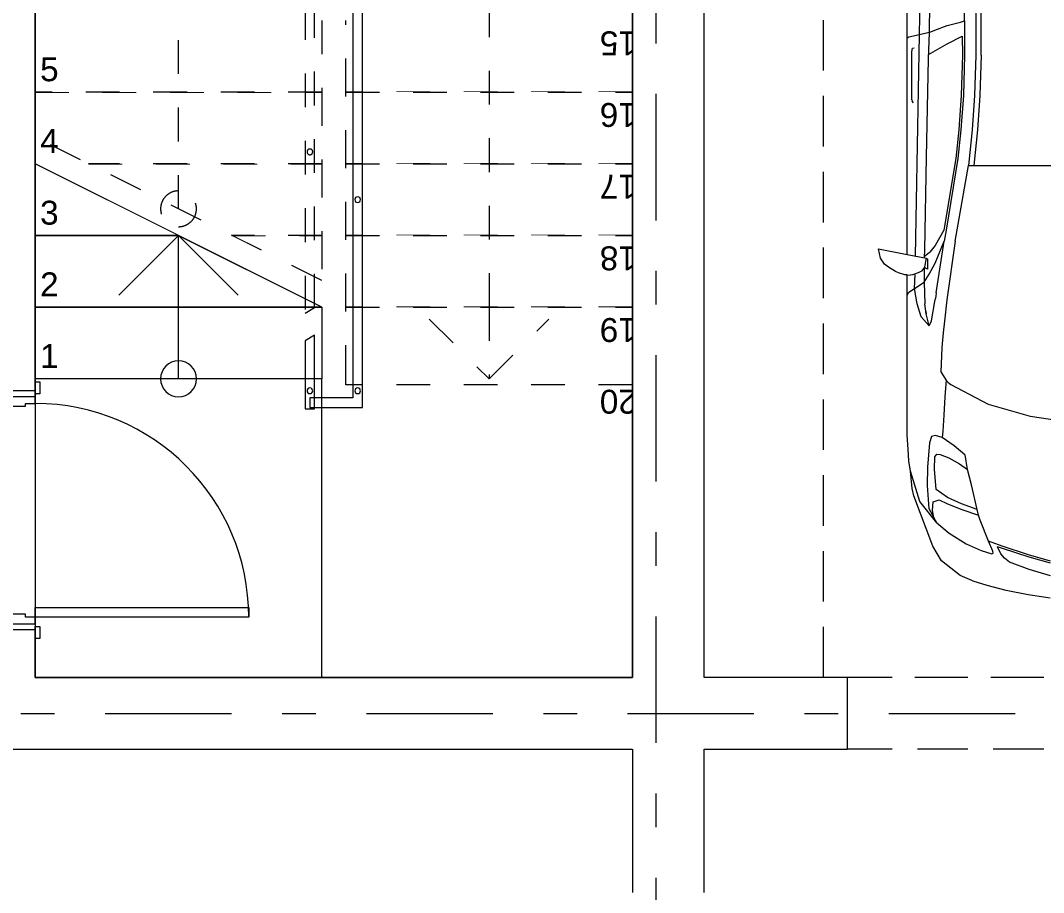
# Model space of a CAD drawing. Header units: millimetres. Extents: x 18162 to 3540582, y 72188 to 247925.
# Drawn here: x 35212 to 39495, y 90396 to 94046 of the extents above; entities that cross this region are included whole.
import ezdxf
from ezdxf.enums import TextEntityAlignment as Align

# ---------------------------------------------------------------- set-up
doc = ezdxf.new("R2010")
doc.units = ezdxf.units.MM
doc.header["$MEASUREMENT"] = 0
doc.set_wipeout_variables(frame=1)
for name, pattern in [('Double Dashed', [1093.611073, 529.166651, -211.666656, 141.111112, -211.666656]), ('Hidden Line', [317.5, 211.666667, -105.833333]), ('Small Dashed', [282.222222, 141.111111, -141.111111]), ('Wipeout_Contour', [1000, 0, -1000])]:
    doc.linetypes.add(name, pattern=pattern)
for name, color, linetype in [('Archicad Doors', 7, 'Continuous'), ('Interior - Equipment', 7, 'Continuous'), ('Interior - Furniture', 7, 'Continuous'), ('Interior - Stair & Railing', 7, 'Continuous'), ('Structural - Bearing', 7, 'Continuous'), ('Structural - Grid', 7, 'Continuous'), ('Structural - Stair & Railing', 7, 'Continuous')]:
    doc.layers.add(name, color=color, linetype=linetype)
doc.styles.add('GENERATED_STYLE_1', font='arial.ttf')
doc.styles.add('GENERATED_STYLE_3', font='', dxfattribs={"width": 0.8})
doc.styles.get('GENERATED_STYLE_3').set_extended_font_data('ISOCPEUR MON')

# ---------------------------------------------------------------- blocks, each defined once
blk = doc.blocks.new('Rectangular Door Opening 27[4]_3')
at = {"layer": 'Archicad Doors', "color": 7, "linetype": 'Hidden Line', "lineweight": 13}
for p, q in [((43623.5, 91295.7), (38673.5, 91295.7)), ((38673.5, 91295.7), (38673.5, 90995.7)), ((43623.5, 90995.7), (38673.5, 90995.7))]:
    blk.add_line(p, q, dxfattribs=at)
blk = doc.blocks.new('Door 27[10]_3')
at = {"layer": 'Archicad Doors', "color": 7, "linetype": 'Continuous', "lineweight": 13}
for p, q in [((34954.5, 92482.7), (34954.5, 92532.7)), ((34954.5, 92532.7), (34973.5, 92532.7)), ((34973.5, 92532.7), (34973.5, 92482.7)), ((34973.5, 92495.7), (34973.5, 92532.7)), ((34973.5, 92495.7), (34973.5, 92532.7)), ((35273.5, 92482.7), (35273.5, 92532.7)), ((35273.5, 92532.7), (35292.5, 92532.7)), ((35273.5, 92495.7), (35273.5, 92532.7)), ((35273.5, 92495.7), (35273.5, 92532.7)), ((35292.5, 92532.7), (35292.5, 92482.7)), ((34973.5, 92482.7), (34954.5, 92482.7)), ((34973.5, 92470.7), (34973.5, 92495.7)), ((34973.5, 92495.7), (35158.5, 92495.7)), ((35158.5, 92495.7), (34973.5, 92495.7)), ((35158.5, 92495.7), (34973.5, 92495.7)), ((35158.5, 92495.7), (35158.5, 92470.7)), ((35158.5, 92470.7), (35158.5, 92495.7)), ((35273.5, 92495.7), (35158.5, 92495.7)), ((35273.5, 92495.7), (35158.5, 92495.7)), ((35273.5, 92495.7), (35158.5, 92495.7)), ((35273.5, 92470.7), (35273.5, 92495.7)), ((35292.5, 92482.7), (35273.5, 92482.7)), ((35158.5, 92470.7), (34973.5, 92470.7)), ((35273.5, 92470.7), (35158.5, 92470.7)), ((35158.5, 92470.7), (35158.5, 92430.7)), ((35233.5, 92430.7), (35233.5, 92442.7)), ((35233.5, 92442.7), (35273.5, 92442.7)), ((35273.5, 92442.7), (35273.5, 92470.7)), ((35158.5, 92430.7), (35233.5, 92430.7)), ((35273.5, 91548.7), (35273.5, 91588.7)), ((35273.5, 91588.7), (36167.5, 91588.7)), ((36167.5, 91588.7), (36167.5, 91548.7)), ((35233.5, 91560.7), (35158.5, 91560.7)), ((35158.5, 91560.7), (35158.5, 91520.7)), ((35233.5, 91548.7), (35233.5, 91560.7)), ((35273.5, 91548.7), (35233.5, 91548.7)), ((35273.5, 91520.7), (35273.5, 91548.7)), ((36167.5, 91548.7), (35273.5, 91548.7)), ((34954.5, 91458.7), (34954.5, 91508.7)), ((34954.5, 91508.7), (34973.5, 91508.7)), ((34973.5, 91495.7), (34973.5, 91520.7)), ((34973.5, 91520.7), (35158.5, 91520.7)), ((34973.5, 91508.7), (34973.5, 91458.7)), ((35158.5, 91495.7), (34973.5, 91495.7)), ((35158.5, 91495.7), (34973.5, 91495.7)), ((35158.5, 91495.7), (34973.5, 91495.7)), ((34973.5, 91495.7), (34973.5, 91458.7)), ((34973.5, 91495.7), (34973.5, 91458.7)), ((35158.5, 91520.7), (35158.5, 91495.7)), ((35158.5, 91520.7), (35158.5, 91495.7)), ((35158.5, 91520.7), (35273.5, 91520.7)), ((35273.5, 91495.7), (35158.5, 91495.7)), ((35273.5, 91495.7), (35158.5, 91495.7)), ((35273.5, 91495.7), (35158.5, 91495.7)), ((35273.5, 91520.7), (35273.5, 91495.7)), ((35273.5, 91458.7), (35273.5, 91508.7)), ((35273.5, 91508.7), (35292.5, 91508.7)), ((35273.5, 91495.7), (35273.5, 91458.7)), ((35273.5, 91495.7), (35273.5, 91458.7)), ((35292.5, 91508.7), (35292.5, 91458.7)), ((34973.5, 91458.7), (34954.5, 91458.7)), ((35292.5, 91458.7), (35273.5, 91458.7))]:
    blk.add_line(p, q, dxfattribs=at)
blk.add_arc((35273.5, 91548.7), 894, 0, 90, dxfattribs=at)
blk = doc.blocks.new('Hybrid Car 27[4]_3', base_point=(39789.6, 92471.7))
at = {"layer": 'Interior - Furniture', "color": 7, "linetype": 'Continuous', "lineweight": 5}
for p, q in [((38924.7, 93971.8), (38924.6, 95011.8)), ((38975.4, 93985.6), (38995.3, 94970.8)), ((39233.5, 93900.5), (39233.5, 94961.5)), ((39211, 94702.7), (39211, 93900.5)), ((39017.5, 94115.6), (39016.4, 93995.9)), ((39164.5, 94043.9), (39164.5, 94101.7)), ((39039.3, 94005.5), (39091.6, 94025.3)), ((39091.6, 94025.3), (39147, 94039.2)), ((39147, 94039.2), (39164.6, 94043.9)), ((39164.6, 94043.9), (39164.3, 93900.5)), ((39164.6, 94043.9), (39164.6, 94043.9)), ((39164.6, 94043.9), (39164.6, 94043.9)), ((38975.6, 93985.6), (38931.8, 93976.3)), ((38958.5, 93059.2), (38975.4, 93985.6)), ((39016.4, 93995.9), (38975.6, 93985.6)), ((39016.4, 93995.9), (39012.4, 93884.4)), ((39016.4, 93995.9), (39039.3, 94005.5)), ((39091.6, 93948.3), (39155.1, 93980.4)), ((39155.1, 93980.4), (39155.4, 93900.5)), ((38924.6, 93065.8), (38924.7, 93971.8)), ((38931.8, 93976.3), (38924.7, 93971.8)), ((39013, 93902.9), (39091.6, 93948.3)), ((38944.3, 93911), (38945.1, 93924.1)), ((38944.3, 93713.2), (38944.3, 93911)), ((38945.1, 93924.1), (38946.2, 93929.3)), ((38946.2, 93929.3), (38953.1, 93931.1)), ((39155.4, 93900.5), (39150.8, 93731.8)), ((39164.3, 93900.5), (39159.7, 93731.8)), ((39211, 93900.5), (39206.4, 93731.8)), ((39233.5, 93900.5), (39228.9, 93731.8)), ((39012.4, 93884.4), (39004.2, 93473.3)), ((39150.8, 93731.8), (39140.5, 93587.4)), ((39159.7, 93731.8), (39149.4, 93587.3)), ((39150.9, 93731.9), (39150.9, 93731.8)), ((39159.8, 93731.9), (39159.8, 93731.8)), ((39206.4, 93731.8), (39196.1, 93587.4)), ((39228.9, 93731.8), (39218.6, 93587.4)), ((38944.3, 93713.2), (38945.7, 93708.6)), ((38951.1, 93700.8), (38945.7, 93708.6)), ((39140.5, 93587.3), (39127.8, 93467.7)), ((39149.4, 93587.3), (39136.7, 93467.7)), ((39140.5, 93587.4), (39140.5, 93587.3)), ((39196.1, 93587.3), (39180.5, 93438.8)), ((39218.6, 93587.3), (39203, 93438.8)), ((39004.2, 93473.3), (38996.3, 93085.4)), ((39127.8, 93467.7), (39077, 93168.6)), ((39136.7, 93467.7), (39087.6, 93168.3)), ((39137.1, 93193.7), (39180.5, 93438.8)), ((39180.5, 93438.8), (39265.2, 93439)), ((39180.5, 93438.8), (39180.5, 93438.8)), ((39180.5, 93438.8), (39180.5, 93438.8)), ((39265.2, 93439), (39437.4, 93439)), ((39265.2, 93439), (39265.2, 93439)), ((39437.4, 93439), (39556.7, 93439)), ((39077, 93168.6), (39041, 93104)), ((39087.6, 93168.3), (39078.9, 93121.6)), ((39124.7, 93122.2), (39137.1, 93193.3)), ((39137.1, 93193.7), (39137.1, 93193.3)), ((39042, 93030.1), (39078.9, 93121.6)), ((39045.5, 92905.2), (39079, 93121.8)), ((39124.7, 93122.2), (39089.8, 92876.4)), ((38811.9, 93050.2), (38803.9, 93089.3)), ((38803.9, 93089.3), (38924.6, 93065.8)), ((38996.3, 93085.4), (38996, 93051.9)), ((39041, 93104), (39018.7, 93075.9)), ((38829.2, 93026.3), (38811.9, 93050.2)), ((38924.6, 93065.8), (39004.9, 93050.1)), ((39016.2, 93072.7), (38996.1, 93058.3)), ((38997.6, 93014.1), (39004.9, 93050.1)), ((39009.2, 93048.2), (39004.1, 93046.5)), ((39009.2, 93048.2), (39009.2, 93004.7)), ((39018.7, 93075.9), (39016.2, 93072.7)), ((38846.2, 93012.8), (38829.2, 93026.3)), ((38875.7, 92994.5), (38846.2, 93012.8)), ((38887.2, 92989.2), (38875.7, 92994.5)), ((38984.7, 92996), (38969.6, 92988.8)), ((38997.6, 93014.1), (38984.7, 92996)), ((39001.3, 93008.8), (38993.2, 93007.8)), ((38995.6, 93008.1), (38994.7, 92950.5)), ((39009.2, 93004.7), (39001.3, 93008.8)), ((39016.5, 92983.5), (39042, 93030.1)), ((38914.2, 92981.1), (38887.2, 92989.2)), ((38924.6, 92980.4), (38914.2, 92981.1)), ((38924.6, 92980.4), (38937, 92979.5)), ((38924.6, 92896.3), (38924.6, 92980.4)), ((38946.5, 92980.7), (38937, 92979.5)), ((38969.6, 92988.8), (38946.5, 92980.7)), ((38954.8, 92924.5), (38957.2, 92983.7)), ((38954.8, 92924.5), (38994.7, 92950.5)), ((38957.2, 92983.7), (38957.2, 92984.5)), ((38994.7, 92950.5), (39016.5, 92983.5)), ((38994.7, 92950.5), (38997.8, 92859.3)), ((38924.6, 92896.3), (38931.6, 92908.2)), ((38931.6, 92908.2), (38954.8, 92924.5)), ((38965.8, 92860.2), (38954.8, 92924.5)), ((38924.6, 92791.2), (38924.6, 92896.3)), ((39026.5, 92788.9), (39041, 92877.2)), ((39043.5, 92892.2), (39041, 92877.2)), ((39045.5, 92905.2), (39043.5, 92892.2)), ((39043.5, 92892.2), (39043.5, 92892.2)), ((39089.8, 92876.4), (39080.6, 92787.5)), ((38982.8, 92805), (38965.8, 92860.2)), ((39004.3, 92817.5), (38997.8, 92859.3)), ((39002.9, 92827), (39004.3, 92817.5)), ((38924.6, 92311.1), (38924.6, 92791.2)), ((39015.9, 92767.6), (38982.8, 92805)), ((39015.9, 92767.6), (39004.3, 92817.5)), ((39015.9, 92767.6), (39026.5, 92788.9)), ((39080.6, 92787.5), (39075.4, 92737.7)), ((39019.3, 92774.5), (39019.3, 92774.5)), ((39075.4, 92737.7), (39069.7, 92676.2)), ((39069.7, 92676.2), (39065, 92574.7)), ((39065, 92574.7), (39089.2, 92537.8)), ((39087, 92541.1), (39082.4, 92470.8)), ((39089.2, 92537.8), (39094.3, 92531.9)), ((39094.3, 92531.9), (39100.8, 92526.4)), ((39100.8, 92526.4), (39106.6, 92522)), ((39106.4, 92522.2), (39106.6, 92522)), ((39106.6, 92522), (39263.6, 92439.7)), ((39106.6, 92522), (39262.9, 92440.1)), ((39082.4, 92470.8), (39077.3, 92394)), ((39263.6, 92439.7), (39438.7, 92389.9)), ((39077.3, 92394), (39073.6, 92327.3)), ((39077.3, 92394), (39077.3, 92394)), ((39438.7, 92389.9), (39561.9, 92370.8)), ((38928.6, 92250.3), (38924.6, 92311.1)), ((39043.2, 92309.1), (39026.4, 92303.7)), ((39070.8, 92300.4), (39043.2, 92309.1)), ((39073.6, 92327.3), (39070.8, 92300.4)), ((39017.8, 92278.2), (39009.9, 92175.4)), ((39026.4, 92303.7), (39017.8, 92278.2)), ((39120.7, 92265.6), (39070.8, 92300.4)), ((39166.2, 92227.6), (39120.7, 92265.6)), ((38931.1, 92202.5), (38928.6, 92250.3)), ((39039.4, 92219.9), (39048.8, 92230.9)), ((39048.8, 92230.9), (39062.5, 92229.3)), ((39062.5, 92229.3), (39098.2, 92214.9)), ((39166.3, 92227.5), (39166.2, 92227.6)), ((39176.1, 92166.8), (39166.4, 92227.4)), ((38938.1, 92158.9), (38931.1, 92202.5)), ((39038.6, 92167.5), (39039.4, 92219.9)), ((39098.2, 92214.9), (39143.6, 92190.3)), ((39143.6, 92190.3), (39176.2, 92166.8)), ((38977.7, 92032), (38938.1, 92159)), ((38945.4, 92087.1), (38938.1, 92158.9)), ((39009.9, 92175.4), (39007.7, 92098.6)), ((39045.9, 92083.1), (39038.6, 92167.5)), ((39193.3, 92102), (39176.1, 92166.8)), ((39007.7, 92098.6), (39012, 92040.3)), ((39007.7, 92098.6), (39007.7, 92098.6)), ((39193.3, 92102), (39193.3, 92102)), ((39217, 91998.3), (39193.3, 92102)), ((39193.3, 92102), (39193.3, 92102)), ((38951.7, 92056.1), (38945.4, 92087.1)), ((39031.4, 91845.5), (38951.7, 92056.1)), ((39092.6, 92048.4), (39045.9, 92083.1)), ((39047.8, 91943.2), (38977.7, 92032)), ((39012, 92040.3), (39014.8, 92002.6)), ((39030.9, 91995.3), (39033.7, 92031.3)), ((39033.7, 92031.3), (39057.5, 92038.9)), ((39057.5, 92038.9), (39093.1, 92022.3)), ((39152.2, 92023), (39092.6, 92048.4)), ((39093.1, 92022.3), (39152.7, 91998.7)), ((39217, 91998.3), (39152.2, 92023)), ((39014.8, 92002.6), (39035.8, 91965.3)), ((39035.8, 91965.3), (39030.9, 91995.3)), ((39047.8, 91943.2), (39035.8, 91965.3)), ((39152.7, 91998.7), (39223.2, 91975.5)), ((39223.2, 91975.5), (39217, 91998.4)), ((39229.4, 91954.1), (39223.2, 91975.5)), ((39047.8, 91943.2), (39099.9, 91899.2)), ((39050.1, 91941.3), (39053.5, 91938.4)), ((39229.4, 91954.1), (39229.4, 91954.1)), ((39265, 91866.6), (39229.4, 91954.1)), ((39099.9, 91899.2), (39099.9, 91899.1)), ((39099.9, 91899.1), (39170.6, 91855.4)), ((39068.3, 91784), (39031.4, 91845.5)), ((39170.6, 91855.4), (39233.6, 91827.6)), ((39282.9, 91824), (39265, 91866.6)), ((39321.9, 91845.3), (39265, 91866.6)), ((39316.3, 91813), (39302.8, 91843.1)), ((39323.6, 91835), (39302.8, 91843.1)), ((39432.8, 91809), (39321.9, 91845.3)), ((39233.6, 91827.6), (39278.9, 91812.7)), ((39278.9, 91812.7), (39283.9, 91816.1)), ((39283.9, 91816.1), (39282.9, 91824)), ((39282.9, 91824), (39282.9, 91824)), ((39283.9, 91816.1), (39283.9, 91816.1)), ((39331.4, 91794.5), (39316.3, 91813)), ((39435.1, 91798.9), (39323.6, 91835)), ((39352.7, 91778.5), (39331.4, 91794.5)), ((39524.3, 91782.9), (39432.8, 91809)), ((39524.5, 91773.7), (39435.1, 91798.9)), ((39146.5, 91722.2), (39068.3, 91784)), ((39435.3, 91748.4), (39352.7, 91778.5)), ((39194.4, 91701.4), (39146.5, 91722.2)), ((39524.6, 91720.7), (39435.3, 91748.4)), ((39200.8, 91698.6), (39194.4, 91701.4)), ((39259, 91680.7), (39200.8, 91698.6)), ((39339.1, 91659.6), (39259, 91680.7)), ((39430.2, 91642.3), (39339.1, 91659.6)), ((39523.1, 91627.3), (39430.2, 91642.3))]:
    blk.add_line(p, q, dxfattribs=at)
blk = doc.blocks.new('Standard grid marker[19]_3', base_point=(18162.3, 91145.7))
at = {"layer": 'Structural - Grid', "color": 13, "linetype": 'Double Dashed', "lineweight": 13}
blk.add_line((19162.3, 91145.7), (53724.4, 91145.7), dxfattribs=at)
at = {"layer": 'Structural - Grid', "color": 13, "lineweight": 13, "style": 'GENERATED_STYLE_3'}
blk.add_attdef('AC_MarkerText_1', text='', height=250, rotation=180, dxfattribs=at).set_placement((55024.4, 91020.7), align=Align.TOP_CENTER)
blk = doc.blocks.new('Standard grid marker[22]_3', base_point=(37873.5, 72524.1))
at = {"layer": 'Structural - Grid', "color": 13, "linetype": 'Double Dashed', "lineweight": 13}
blk.add_line((37873.5, 73524.1), (37873.5, 100185.5), dxfattribs=at)
at = {"layer": 'Structural - Grid', "color": 13, "lineweight": 13, "style": 'GENERATED_STYLE_3'}
blk.add_attdef('AC_MarkerText_1', text='', height=250, rotation=180, dxfattribs=at).set_placement((37873.5, 101360.5), align=Align.TOP_CENTER)

msp = doc.modelspace()

# ---------------------------------------------------------------- linework, layer by layer
at = {"layer": 'Interior - Stair & Railing', "color": 7, "linetype": 'Continuous', "lineweight": 13}
for p, q in [((36603.5, 92465.7), (36423.5, 92465.7)), ((36423.5, 92465.7), (36423.5, 92425.7)), ((36403.5, 92420.7), (36443.5, 92420.7)), ((36423.5, 92425.7), (36643.5, 92425.7))]:
    msp.add_line(p, q, dxfattribs=at)
at = {"layer": 'Interior - Stair & Railing', "color": 7, "linetype": 'Continuous', "lineweight": 13, "flags": 128}
msp.add_lwpolyline([(36435.5, 92495.7, 1), (36411.5, 92495.7, 1)], format="xyb", close=True, dxfattribs=at)
at = {"layer": 'Structural - Bearing', "color": 7, "linetype": 'Continuous', "lineweight": 13, "flags": 128}
msp.add_lwpolyline([(36473.5, 91295.7), (36473.5, 92545.7), (33573.5, 92545.7), (33573.5, 91295.7)], close=True, dxfattribs=at)

# ---------------------------------------------------------------- block references
at = {"layer": 'Interior - Furniture', "color": 7, "linetype": 'Continuous', "lineweight": 5}
msp.add_blockref('Hybrid Car 27[4]_3', (39789.6, 92471.7), dxfattribs=at)

# ---------------------------------------------------------------- wipeouts: each hides what was drawn before it
at = {"color": 254, "linetype": 'Wipeout_Contour', "lineweight": 0, "ltscale": 395578.476815}
msp.add_wipeout([(38673.5, 91295.7), (38073.7, 91295.7), (38073.7, 90995.7), (38673.5, 90995.7)], dxfattribs=at).dxf.layer = 'Structural - Bearing'
at = {"color": 254, "linetype": 'Wipeout_Contour', "lineweight": 0, "ltscale": 403952.064942}
msp.add_wipeout([(37773.5, 94045.7), (36573.5, 94045.7), (36573.5, 93745.7), (37773.5, 93745.7)], dxfattribs=at).dxf.layer = 'Structural - Stair & Railing'

# ---------------------------------------------------------------- next in the draw order: linework, layer by layer
at = {"layer": 'Interior - Equipment', "color": 7, "linetype": 'Hidden Line', "lineweight": 5}
msp.add_lwpolyline([(38573.5, 96295.7), (41073.5, 96295.7), (41073.5, 91295.7), (38573.5, 91295.7)], close=True, dxfattribs=at)
at = {"layer": 'Structural - Bearing', "color": 7, "linetype": 'Continuous', "lineweight": 20}
msp.add_line((38673.5, 91295.7), (38673.5, 90995.7), dxfattribs=at)
at = {"layer": 'Structural - Bearing', "color": 7, "linetype": 'Continuous', "lineweight": 20, "flags": 128}
for points in [[(38673.5, 91295.7), (38073.7, 91295.7)], [(38073.7, 90995.7), (38673.5, 90995.7)]]:
    msp.add_lwpolyline(points, dxfattribs=at)
at = {"layer": 'Structural - Stair & Railing', "color": 7, "linetype": 'Small Dashed', "lineweight": 13}
for p, q in [((36573.5, 93745.7), (36573.5, 94045.7)), ((37773.5, 94045.7), (37773.5, 93745.7)), ((37773.5, 93745.7), (36573.5, 93745.7))]:
    msp.add_line(p, q, dxfattribs=at)

# ---------------------------------------------------------------- next in the draw order: block references
at = {"layer": 'Archicad Doors', "color": 7, "linetype": 'Hidden Line', "lineweight": 13}
msp.add_blockref('Rectangular Door Opening 27[4]_3', (0, 0), dxfattribs=at)

# ---------------------------------------------------------------- next in the draw order: texts
at = {"layer": 'Structural - Stair & Railing', "color": 161, "lineweight": 13, "insert": (37637.2, 93950.8), "char_height": 100, "attachment_point": 6, "rotation": 180, "style": 'GENERATED_STYLE_1'}
msp.add_mtext('\\A1;{\\pqr;\\fArial|b0|i0|c0|p0;\\W1.000000;15}', dxfattribs=at)

# ---------------------------------------------------------------- next in the draw order: wipeouts: each hides what was drawn before it
at = {"color": 254, "linetype": 'Wipeout_Contour', "lineweight": 0, "ltscale": 391009.890523}
msp.add_wipeout([(37773.7, 91295.7), (32723.5, 91295.7), (32723.5, 90995.7), (37773.7, 90995.7)], dxfattribs=at).dxf.layer = 'Structural - Bearing'
at = {"color": 254, "linetype": 'Wipeout_Contour', "lineweight": 0, "ltscale": 397586.931863}
msp.add_wipeout([(35273.5, 92545.7), (36473.5, 92545.7), (36473.5, 92845.7), (35273.5, 92845.7)], dxfattribs=at).dxf.layer = 'Structural - Stair & Railing'

# ---------------------------------------------------------------- next in the draw order: linework, layer by layer
at = {"layer": 'Interior - Stair & Railing', "color": 7, "linetype": 'Continuous', "lineweight": 13}
for p, q in [((36443.5, 92728.4), (36403.5, 92705.3)), ((36403.5, 92705.3), (36403.5, 92556.2)), ((36443.5, 92556.2), (36443.5, 92728.4)), ((36403.5, 92556.2), (36403.5, 92420.7)), ((36443.5, 92420.7), (36443.5, 92556.2))]:
    msp.add_line(p, q, dxfattribs=at)
at = {"layer": 'Structural - Bearing', "color": 7, "linetype": 'Continuous', "lineweight": 20, "flags": 128}
for points in [[(37773.7, 91295.7), (35273.5, 91295.7)], [(32723.5, 90995.7), (37773.7, 90995.7)]]:
    msp.add_lwpolyline(points, dxfattribs=at)
at = {"layer": 'Structural - Stair & Railing', "color": 7, "linetype": 'Continuous', "lineweight": 13}
for p, q in [((35273.5, 92545.7), (35273.5, 92845.7)), ((35273.5, 92845.7), (36473.5, 92845.7)), ((36473.5, 92845.7), (36473.5, 92545.7)), ((36473.5, 92545.7), (35273.5, 92545.7))]:
    msp.add_line(p, q, dxfattribs=at)
for start, end in [(90, 270), (270, 90)]:
    msp.add_arc((35873.5, 92545.7), 75, start, end, dxfattribs=at)

# ---------------------------------------------------------------- next in the draw order: texts
at = {"layer": 'Structural - Stair & Railing', "color": 161, "lineweight": 13, "insert": (35371.6, 92641.4), "char_height": 100, "attachment_point": 6, "style": 'GENERATED_STYLE_1'}
msp.add_mtext('\\A1;{\\pqr;\\fArial|b0|i0|c0|p0;\\W1.000000;1}', dxfattribs=at)

# ---------------------------------------------------------------- next in the draw order: wipeouts: each hides what was drawn before it
at = {"color": 254, "linetype": 'Wipeout_Contour', "lineweight": 0, "ltscale": 402836.57758}
msp.add_wipeout([(37773.5, 93445.7), (37773.5, 93745.7), (36573.5, 93745.7), (36573.5, 93445.7)], dxfattribs=at).dxf.layer = 'Structural - Stair & Railing'

# ---------------------------------------------------------------- next in the draw order: linework, layer by layer
at = {"layer": 'Structural - Stair & Railing', "color": 7, "linetype": 'Small Dashed', "lineweight": 13}
for p, q in [((36573.5, 93445.7), (36573.5, 93745.7)), ((36573.5, 93745.7), (37773.5, 93745.7)), ((37773.5, 93745.7), (37773.5, 93445.7)), ((37773.5, 93445.7), (36573.5, 93445.7))]:
    msp.add_line(p, q, dxfattribs=at)

# ---------------------------------------------------------------- next in the draw order: texts
at = {"layer": 'Structural - Stair & Railing', "color": 161, "lineweight": 13, "insert": (37637.2, 93650.8), "char_height": 100, "attachment_point": 6, "rotation": 180, "style": 'GENERATED_STYLE_1'}
msp.add_mtext('\\A1;{\\pqr;\\fArial|b0|i0|c0|p0;\\W1.000000;16}', dxfattribs=at)

# ---------------------------------------------------------------- next in the draw order: wipeouts: each hides what was drawn before it
at = {"color": 254, "linetype": 'Wipeout_Contour', "lineweight": 0, "ltscale": 391649.824639}
msp.add_wipeout([(34973.5, 91295.7), (35273.5, 91295.7), (35273.5, 91495.7), (34973.5, 91495.7)], dxfattribs=at).dxf.layer = 'Structural - Bearing'
at = {"color": 254, "linetype": 'Wipeout_Contour', "lineweight": 0, "ltscale": 398489.245593}
msp.add_wipeout([(36473.5, 92845.7), (35873.5, 93145.7), (35273.5, 93145.7), (35273.5, 92845.7)], dxfattribs=at).dxf.layer = 'Structural - Stair & Railing'

# ---------------------------------------------------------------- next in the draw order: linework, layer by layer
at = {"layer": 'Interior - Stair & Railing', "color": 7, "linetype": 'Small Dashed', "lineweight": 13}
msp.add_line((36403.5, 92820.7), (36443.5, 92843.8), dxfattribs=at)
at = {"layer": 'Structural - Bearing', "color": 7, "linetype": 'Continuous', "lineweight": 20}
for q in [(35158.5, 91495.7), (35273.5, 91458.7)]:
    msp.add_line((35273.5, 91495.7), q, dxfattribs=at)
at = {"layer": 'Structural - Bearing', "color": 7, "linetype": 'Continuous', "lineweight": 20, "flags": 128}
msp.add_lwpolyline([(35273.5, 91295.7), (35273.5, 91495.7)], dxfattribs=at)
at = {"layer": 'Structural - Stair & Railing', "color": 7, "linetype": 'Continuous', "lineweight": 13}
for p, q in [((35273.5, 92845.7), (35273.5, 93145.7)), ((35273.5, 93145.7), (35873.5, 93145.7)), ((36473.5, 92845.7), (35273.5, 92845.7)), ((35873.5, 92545.7), (35873.5, 92845.7))]:
    msp.add_line(p, q, dxfattribs=at)

# ---------------------------------------------------------------- next in the draw order: texts
at = {"layer": 'Structural - Stair & Railing', "color": 161, "lineweight": 13, "insert": (35371.6, 92941.4), "char_height": 100, "attachment_point": 6, "style": 'GENERATED_STYLE_1'}
msp.add_mtext('\\A1;{\\pqr;\\fArial|b0|i0|c0|p0;\\W1.000000;2}', dxfattribs=at)

# ---------------------------------------------------------------- next in the draw order: wipeouts: each hides what was drawn before it
at = {"color": 254, "linetype": 'Wipeout_Contour', "lineweight": 0, "ltscale": 401721.577438}
msp.add_wipeout([(36573.5, 93145.7), (37773.5, 93145.7), (37773.5, 93445.7), (36573.5, 93445.7)], dxfattribs=at).dxf.layer = 'Structural - Stair & Railing'
at = {"color": 254, "linetype": 'Wipeout_Contour', "lineweight": 0, "ltscale": 299784.899429}
msp.add_wipeout([(36473.5, 93145.7), (36097.1, 93145.7), (36473.5, 92957.5)], dxfattribs=at).dxf.layer = 'Structural - Stair & Railing'

# ---------------------------------------------------------------- next in the draw order: linework, layer by layer
at = {"layer": 'Interior - Stair & Railing', "color": 7, "linetype": 'Continuous', "lineweight": 13, "flags": 128}
msp.add_lwpolyline([(36611.5, 93295.7, 1), (36635.5, 93295.7, 1)], format="xyb", close=True, dxfattribs=at)
at = {"layer": 'Structural - Stair & Railing', "color": 7, "linetype": 'Small Dashed', "lineweight": 13}
for p, q in [((36573.5, 93145.7), (36573.5, 93445.7)), ((36573.5, 93445.7), (37773.5, 93445.7)), ((37773.5, 93445.7), (37773.5, 93145.7)), ((36097.1, 93145.7), (36473.5, 93145.7)), ((36473.5, 93145.7), (36473.5, 92957.5)), ((37773.5, 93145.7), (36573.5, 93145.7))]:
    msp.add_line(p, q, dxfattribs=at)

# ---------------------------------------------------------------- next in the draw order: texts
at = {"layer": 'Structural - Stair & Railing', "color": 161, "lineweight": 13, "insert": (37637.2, 93350), "char_height": 100, "attachment_point": 6, "rotation": 180, "style": 'GENERATED_STYLE_1'}
msp.add_mtext('\\A1;{\\pqr;\\fArial|b0|i0|c0|p0;\\W1.000000;17}', dxfattribs=at)

# ---------------------------------------------------------------- next in the draw order: wipeouts: each hides what was drawn before it
at = {"color": 254, "linetype": 'Wipeout_Contour', "lineweight": 0, "ltscale": 299297.027858}
msp.add_wipeout([(35273.5, 93145.7), (35873.5, 93145.7), (35273.5, 93445.7)], dxfattribs=at).dxf.layer = 'Structural - Stair & Railing'

# ---------------------------------------------------------------- next in the draw order: linework, layer by layer
at = {"layer": 'Structural - Stair & Railing', "color": 7, "linetype": 'Continuous', "lineweight": 13}
for p, q in [((35273.5, 93145.7), (35273.5, 93445.7)), ((35873.5, 93145.7), (35273.5, 93145.7))]:
    msp.add_line(p, q, dxfattribs=at)

# ---------------------------------------------------------------- next in the draw order: texts
at = {"layer": 'Structural - Stair & Railing', "color": 161, "lineweight": 13, "insert": (35371.6, 93240.5), "char_height": 100, "attachment_point": 6, "style": 'GENERATED_STYLE_1'}
msp.add_mtext('\\A1;{\\pqr;\\fArial|b0|i0|c0|p0;\\W1.000000;3}', dxfattribs=at)

# ---------------------------------------------------------------- next in the draw order: wipeouts: each hides what was drawn before it
at = {"color": 254, "linetype": 'Wipeout_Contour', "lineweight": 0, "ltscale": 400607.06831}
msp.add_wipeout([(37773.5, 93145.7), (36573.5, 93145.7), (36573.5, 92845.7), (37773.5, 92845.7)], dxfattribs=at).dxf.layer = 'Structural - Stair & Railing'

# ---------------------------------------------------------------- next in the draw order: linework, layer by layer
at = {"layer": 'Structural - Stair & Railing', "color": 7, "linetype": 'Small Dashed', "lineweight": 13}
for p, q in [((36573.5, 92845.7), (36573.5, 93145.7)), ((36573.5, 93145.7), (37773.5, 93145.7)), ((37773.5, 93145.7), (37773.5, 92845.7)), ((37773.5, 92845.7), (36573.5, 92845.7))]:
    msp.add_line(p, q, dxfattribs=at)

# ---------------------------------------------------------------- next in the draw order: texts
at = {"layer": 'Structural - Stair & Railing', "color": 161, "lineweight": 13, "insert": (37637.2, 93050.8), "char_height": 100, "attachment_point": 6, "rotation": 180, "style": 'GENERATED_STYLE_1'}
msp.add_mtext('\\A1;{\\pqr;\\fArial|b0|i0|c0|p0;\\W1.000000;18}', dxfattribs=at)

# ---------------------------------------------------------------- next in the draw order: wipeouts: each hides what was drawn before it
at = {"color": 254, "linetype": 'Wipeout_Contour', "lineweight": 0, "ltscale": 400199.69441}
msp.add_wipeout([(36473.5, 93145.7), (36473.5, 93445.7), (35497.1, 93445.7), (36097.1, 93145.7)], dxfattribs=at).dxf.layer = 'Structural - Stair & Railing'

# ---------------------------------------------------------------- next in the draw order: linework, layer by layer
at = {"layer": 'Structural - Stair & Railing', "color": 7, "linetype": 'Small Dashed', "lineweight": 13}
for p, q in [((35497.1, 93445.7), (36473.5, 93445.7)), ((36473.5, 93445.7), (36473.5, 93145.7)), ((36473.5, 93145.7), (36097.1, 93145.7))]:
    msp.add_line(p, q, dxfattribs=at)
at = {"layer": 'Structural - Stair & Railing', "color": 7, "linetype": 'Continuous', "lineweight": 13}
for p, q in [((35873.5, 93145.7), (35623.5, 92895.7)), ((35873.5, 92845.7), (35873.5, 93145.7)), ((36123.5, 92895.7), (35873.5, 93145.7))]:
    msp.add_line(p, q, dxfattribs=at)
at = {"layer": 'Structural - Stair & Railing', "color": 7, "linetype": 'Small Dashed', "lineweight": 13}
for start, end in [(90, 270), (270, 90)]:
    msp.add_arc((35873.5, 93257.5), 75, start, end, dxfattribs=at)

# ---------------------------------------------------------------- next in the draw order: wipeouts: each hides what was drawn before it
at = {"color": 254, "linetype": 'Wipeout_Contour', "lineweight": 0, "ltscale": 598913.9569}
msp.add_wipeout([(37773.5, 92520.7), (37773.5, 92545.7), (37773.5, 92845.7), (36573.5, 92845.7), (36573.5, 92545.7), (36573.5, 92520.7)], dxfattribs=at).dxf.layer = 'Structural - Stair & Railing'

# ---------------------------------------------------------------- next in the draw order: linework, layer by layer
at = {"layer": 'Interior - Stair & Railing', "color": 7, "linetype": 'Continuous', "lineweight": 13}
for p, q in [((36603.5, 95235.1), (36603.5, 92556.2)), ((36643.5, 92556.2), (36643.5, 95235.1)), ((36603.5, 92556.2), (36603.5, 92465.7)), ((36643.5, 92425.7), (36643.5, 92556.2))]:
    msp.add_line(p, q, dxfattribs=at)
at = {"layer": 'Interior - Stair & Railing', "color": 7, "linetype": 'Continuous', "lineweight": 13, "flags": 128}
msp.add_lwpolyline([(36611.5, 92495.7, 1), (36635.5, 92495.7, 1)], format="xyb", close=True, dxfattribs=at)
at = {"layer": 'Structural - Stair & Railing', "color": 7, "linetype": 'Small Dashed', "lineweight": 13}
for p, q in [((37173.5, 95245.7), (37173.5, 92845.7)), ((36573.5, 92845.7), (37773.5, 92845.7)), ((36573.5, 92545.7), (36573.5, 92845.7)), ((37173.5, 92845.7), (37173.5, 92545.7)), ((37773.5, 92845.7), (37773.5, 92545.7)), ((36923.5, 92795.7), (37173.5, 92545.7)), ((37173.5, 92545.7), (37423.5, 92795.7)), ((36573.5, 92520.7), (36573.5, 92545.7)), ((37773.5, 92520.7), (36573.5, 92520.7)), ((37773.5, 92545.7), (37773.5, 92520.7))]:
    msp.add_line(p, q, dxfattribs=at)

# ---------------------------------------------------------------- next in the draw order: texts
at = {"layer": 'Structural - Stair & Railing', "color": 161, "lineweight": 13, "char_height": 100, "attachment_point": 6, "rotation": 180, "style": 'GENERATED_STYLE_1'}
for s, insert in [('\\A1;{\\pqr;\\fArial|b0|i0|c0|p0;\\W1.000000;19}', (37637.2, 92750.8)), ('\\A1;{\\pqr;\\fArial|b0|i0|c0|p0;\\W1.000000;20}', (37637.2, 92450.8))]:
    msp.add_mtext(s, dxfattribs=dict(at, insert=insert))

# ---------------------------------------------------------------- next in the draw order: wipeouts: each hides what was drawn before it
at = {"color": 254, "linetype": 'Wipeout_Contour', "lineweight": 0, "ltscale": 501011.627112}
msp.add_wipeout([(36473.5, 93445.7), (36473.5, 93745.7), (35273.5, 93745.7), (35273.5, 93557.5), (35497.1, 93445.7)], dxfattribs=at).dxf.layer = 'Structural - Stair & Railing'

# ---------------------------------------------------------------- next in the draw order: linework, layer by layer
at = {"layer": 'Interior - Stair & Railing', "color": 7, "linetype": 'Small Dashed', "lineweight": 13, "flags": 128}
msp.add_lwpolyline([(36435.5, 93495.7, 1), (36411.5, 93495.7, 1)], format="xyb", close=True, dxfattribs=at)
at = {"layer": 'Structural - Stair & Railing', "color": 7, "linetype": 'Small Dashed', "lineweight": 13}
for p, q in [((35273.5, 93557.5), (35273.5, 93745.7)), ((35273.5, 93745.7), (36473.5, 93745.7)), ((36473.5, 93745.7), (36473.5, 93445.7)), ((36473.5, 92957.5), (35273.5, 93557.5)), ((36473.5, 93445.7), (35497.1, 93445.7))]:
    msp.add_line(p, q, dxfattribs=at)
at = {"layer": 'Structural - Stair & Railing', "color": 7, "linetype": 'Continuous', "lineweight": 13}
msp.add_line((36473.5, 92845.7), (35273.5, 93445.7), dxfattribs=at)

# ---------------------------------------------------------------- next in the draw order: texts
at = {"layer": 'Structural - Stair & Railing', "color": 161, "lineweight": 13, "insert": (35371.6, 93541.4), "char_height": 100, "attachment_point": 6, "style": 'GENERATED_STYLE_1'}
msp.add_mtext('\\A1;{\\pqr;\\fArial|b0|i0|c0|p0;\\W1.000000;4}', dxfattribs=at)

# ---------------------------------------------------------------- next in the draw order: wipeouts: each hides what was drawn before it
at = {"color": 254, "linetype": 'Wipeout_Contour', "lineweight": 0, "ltscale": 403511.17129}
msp.add_wipeout([(37773.7, 90395.7), (38073.7, 90395.7), (38073.7, 96545.7), (37773.7, 96545.7)], dxfattribs=at).dxf.layer = 'Structural - Bearing'

# ---------------------------------------------------------------- next in the draw order: linework, layer by layer
at = {"layer": 'Structural - Bearing', "color": 7, "linetype": 'Continuous', "lineweight": 20, "flags": 128}
for points in [[(37773.7, 96545.7), (37773.7, 91295.7)], [(38073.7, 91295.7), (38073.7, 96545.7)], [(37773.7, 90995.7), (37773.7, 90395.7)], [(38073.7, 90395.7), (38073.7, 90995.7)]]:
    msp.add_lwpolyline(points, dxfattribs=at)

# ---------------------------------------------------------------- next in the draw order: block references
at = {"layer": 'Structural - Grid', "color": 13, "linetype": 'Continuous', "lineweight": 13}
for name, p in [('Standard grid marker[22]_3', (37873.5, 72524.1)), ('Standard grid marker[19]_3', (18162.3, 91145.7))]:
    msp.add_blockref(name, p, dxfattribs=at)

# ---------------------------------------------------------------- next in the draw order: wipeouts: each hides what was drawn before it
at = {"color": 254, "linetype": 'Wipeout_Contour', "lineweight": 0, "ltscale": 402067.081234}
msp.add_wipeout([(36473.5, 94045.7), (35273.5, 94045.7), (35273.5, 93745.7), (36473.5, 93745.7)], dxfattribs=at).dxf.layer = 'Structural - Stair & Railing'

# ---------------------------------------------------------------- next in the draw order: linework, layer by layer
at = {"layer": 'Interior - Stair & Railing', "color": 7, "linetype": 'Small Dashed', "lineweight": 13}
for p, q in [((36403.5, 95235.1), (36403.5, 92820.7)), ((36443.5, 92843.8), (36443.5, 95235.1))]:
    msp.add_line(p, q, dxfattribs=at)
at = {"layer": 'Structural - Stair & Railing', "color": 7, "linetype": 'Small Dashed', "lineweight": 13}
for p, q in [((35873.5, 93257.5), (35873.5, 95245.7)), ((35273.5, 93745.7), (35273.5, 94045.7)), ((36473.5, 94045.7), (36473.5, 93745.7)), ((36473.5, 93745.7), (35273.5, 93745.7))]:
    msp.add_line(p, q, dxfattribs=at)

# ---------------------------------------------------------------- next in the draw order: texts
at = {"layer": 'Structural - Stair & Railing', "color": 161, "lineweight": 13, "insert": (35371.6, 93840.6), "char_height": 100, "attachment_point": 6, "style": 'GENERATED_STYLE_1'}
msp.add_mtext('\\A1;{\\pqr;\\fArial|b0|i0|c0|p0;\\W1.000000;5}', dxfattribs=at)

# ---------------------------------------------------------------- next in the draw order: wipeouts: each hides what was drawn before it
at = {"color": 254, "linetype": 'Wipeout_Contour', "lineweight": 0, "ltscale": 403352.622087}
msp.add_wipeout([(34973.5, 96545.7), (34973.5, 92495.7), (35273.5, 92495.7), (35273.5, 96545.7)], dxfattribs=at).dxf.layer = 'Structural - Bearing'

# ---------------------------------------------------------------- next in the draw order: linework, layer by layer
at = {"layer": 'Structural - Bearing', "color": 7, "linetype": 'Continuous', "lineweight": 20}
for q in [(35273.5, 92532.7), (35158.5, 92495.7)]:
    msp.add_line((35273.5, 92495.7), q, dxfattribs=at)
at = {"layer": 'Structural - Bearing', "color": 7, "linetype": 'Continuous', "lineweight": 20, "flags": 128}
msp.add_lwpolyline([(35273.5, 92495.7), (35273.5, 96545.7)], dxfattribs=at)
at = {"layer": 'Structural - Bearing', "color": 7, "linetype": 'Continuous', "lineweight": 13, "flags": 128}
msp.add_lwpolyline([(35273.5, 91295.7), (37773.5, 91295.7), (37773.5, 96545.7), (35273.5, 96545.7)], close=True, dxfattribs=at)

# ---------------------------------------------------------------- next in the draw order: block references
at = {"layer": 'Archicad Doors', "color": 7, "linetype": 'Continuous', "lineweight": 13}
msp.add_blockref('Door 27[10]_3', (0, 0), dxfattribs=at)

doc.saveas('drawing.dxf')
